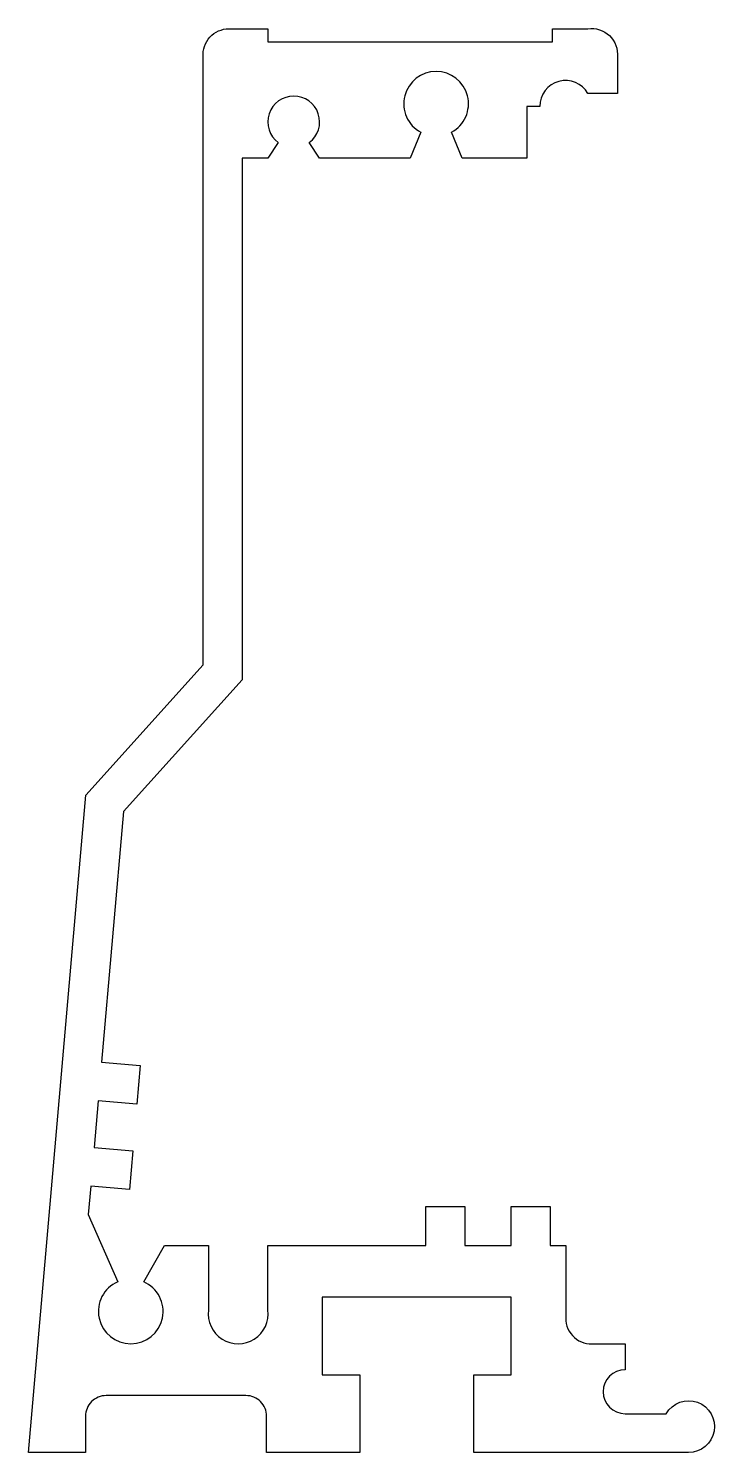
# Model space of a CAD drawing. Extents: x 141.2 to 167.7, y 181.1 to 236.1.
import ezdxf

# ---------------------------------------------------------------- set-up
doc = ezdxf.new("R2010")
doc.units = 0
doc.header["$LTSCALE"] = 15
doc.layers.get('0').update_dxf_attribs({"linetype": 'CONTINUOUS'})

msp = doc.modelspace()

# ---------------------------------------------------------------- linework, layer by layer
msp.add_lwpolyline([(144.891, 205.88), (144.043, 196.192), (145.538, 196.061), (145.407, 194.567), (143.913, 194.697), (143.756, 192.904), (145.25, 192.773), (145.119, 191.279), (143.625, 191.41), (143.529, 190.315), (144.669, 187.712, 4.791288), (145.669, 187.712), (146.469, 189.116), (148.169, 189.116), (148.169, 186.621, 1.134903), (150.469, 186.621), (150.469, 189.116), (156.569, 189.116), (156.569, 190.616), (158.069, 190.616), (158.069, 189.116), (159.869, 189.116), (159.869, 190.616), (161.369, 190.616), (161.369, 189.116), (161.969, 189.116), (161.969, 186.308, 0.451406), (163.094, 185.316), (164.269, 185.316), (164.269, 184.316, 1), (164.269, 182.616), (165.853, 182.616, -1.732051), (166.719, 181.116), (158.419, 181.116), (158.419, 184.116), (159.869, 184.116), (159.869, 187.116), (152.569, 187.116), (152.569, 184.116), (154.019, 184.116), (154.019, 181.116), (150.419, 181.116), (150.419, 182.516, 0.414214), (149.619, 183.316), (144.219, 183.316, 0.414214), (143.419, 182.516), (143.419, 181.116), (141.219, 181.116), (143.44, 206.511), (147.969, 211.54), (147.969, 235.028, -0.440362), (148.965, 236.116), (150.465, 236.116), (150.465, 235.616), (161.465, 235.616), (161.465, 236.116), (162.822, 236.116, -0.490639), (163.965, 235.022), (163.965, 233.616), (162.831, 233.616, 0.767327), (160.965, 233.116), (160.465, 233.116), (160.465, 231.116), (157.965, 231.116), (157.558, 232.116, 3.958114), (156.371, 232.116), (155.965, 231.116), (152.465, 231.116), (152.065, 231.716, 3), (150.865, 231.716), (150.465, 231.116), (149.469, 231.116), (149.469, 210.964)], format="xyb", close=True)

doc.saveas('drawing.dxf')
